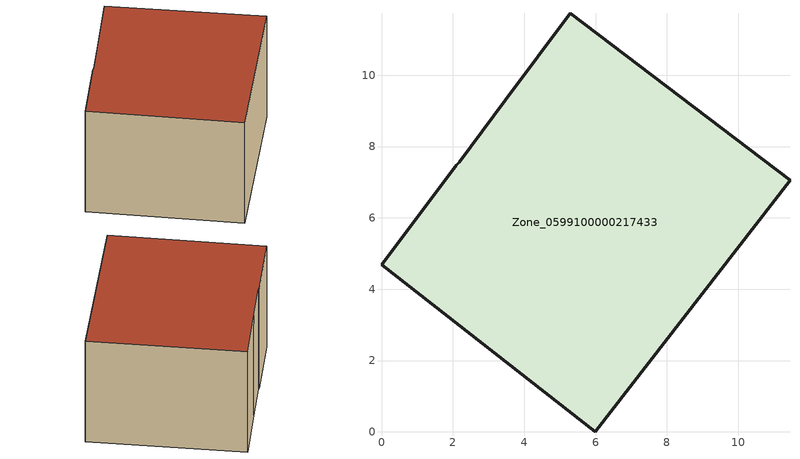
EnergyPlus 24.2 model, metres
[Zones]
Zone_0599100000217433
 floor ground (C_G): 2.18,7.55 3.47,9.29 5.29,11.74 11.45,7.05 5.99,0 0,4.69 2.09,7.48 z0
 wall outside (C_F): 5.99,0 11.45,7.05 5.29,11.74 3.47,9.29 2.18,7.55 2.09,7.48 0,4.69 5.99,0 z0:5.79
 roof outside (C_R): 3.47,9.29 2.18,7.55 2.09,7.48 0,4.69 5.99,0 11.45,7.05 5.29,11.74 z5.79
[BUILDING]
Pand.0599100000217433: North Axis=0; Terrain=City; Loads Convergence Tolerance Value=0.04; Temperature Convergence Tolerance Value=0.4; Solar Distribution=FullExterior; Maximum Number of Warmup Days=25; Minimum Number of Warmup Days=1
[Site:Location]
Rotterdam.The.Hague.AP_ZH_NLD Design_Conditions: Latitude=51.96; Longitude=4.45; Time Zone=1; Elevation=-4.5
[SITE:GROUNDTEMPERATURE:BUILDINGSURFACE]
18, 18, 18, 18, 18, 18, 18, 18, 18, 18, 18, 18
[MATERIAL] Thermal Absorptance=0.9; Solar Absorptance=0.7; Visible Absorptance=0.7
Name | Roughness | Thickness | Conductivity | Density | Specific Heat
G.TC.1946 | MediumSmooth | 0.15 | 1 | 540 | 1210
F.TC.1946 | Rough | 0.3 | 0.857143 | 1920 | 840
R.TC.1946 | MediumRough | 0.2 | 0.909091 | 1500 | 1000
[CONSTRUCTION]
C_G: G.TC.1946
C_F: F.TC.1946
C_R: R.TC.1946
[ZONE]
Zone_0599100000217433: Type=1; Multiplier=1; Ceiling Height=Autocalculate; Volume=Autocalculate; Floor Area=autocalculate; Part of Total Floor Area=Yes
[ZONEINFILTRATION:DESIGNFLOWRATE]
Infil_Zone_0599100000217433: Zone or ZoneList or Space or SpaceList=Zone_0599100000217433; Schedule=AlwaysOn; Design Flow Rate Calculation Method=Flow/Area; Flow Rate per Floor Area=0.003; Constant Term Coefficient=1; Temperature Term Coefficient=0; Velocity Term Coefficient=0; Velocity Squared Term Coefficient=0
[HVACTEMPLATE:ZONE:IDEALLOADSAIRSYSTEM]
Zone_0599100000217433: Maximum Heating Supply Air Temperature=50; Minimum Cooling Supply Air Temperature=13; Maximum Heating Supply Air Humidity Ratio=0.0156; Minimum Cooling Supply Air Humidity Ratio=0.0077; Heating Limit=NoLimit; Cooling Limit=NoLimit; Dehumidification Control Type=ConstantSensibleHeatRatio; Cooling Sensible Heat Ratio=0.7; Dehumidification Setpoint=60; Humidification Control Type=None; Humidification Setpoint=30; Outdoor Air Method=None; Outdoor Air Flow Rate per Person=0.00944; Outdoor Air Flow Rate per Zone Floor Area=0; Outdoor Air Flow Rate per Zone=0; Demand Controlled Ventilation Type=None; Outdoor Air Economizer Type=NoEconomizer; Heat Recovery Type=None; Sensible Heat Recovery Effectiveness=0.7; Latent Heat Recovery Effectiveness=0.65
[ZONECONTROL:THERMOSTAT]
ThermostatControl_Zone_0599100000217433: Zone or ZoneList=Zone_0599100000217433; Control Type Schedule=DualSetpointControlType; Control 1=Thermostat_Zone_0599100000217433; Temperature Difference Between Cutout And Setpoint=0
[THERMOSTATSETPOINT:DUALSETPOINT]
Thermostat_Zone_0599100000217433: Heating Setpoint Temperature Schedule=HeatingSetpoint_Zone_0599100000217433; Cooling Setpoint Temperature Schedule=CoolingSetpoint_Zone_0599100000217433
[SCHEDULE:COMPACT]
HeatingSetpoint_Zone_0599100000217433: Through: 12/31, For: AllDays, Until: 24:00, 21
CoolingSetpoint_Zone_0599100000217433: Through: 12/31, For: AllDays, Until: 24:00, 24
DualSetpointControlType: Through: 12/31, For: AllDays, Until: 24:00, 4
AlwaysOn: Through: 12/31, For: AllDays, Until: 24:00, 1
